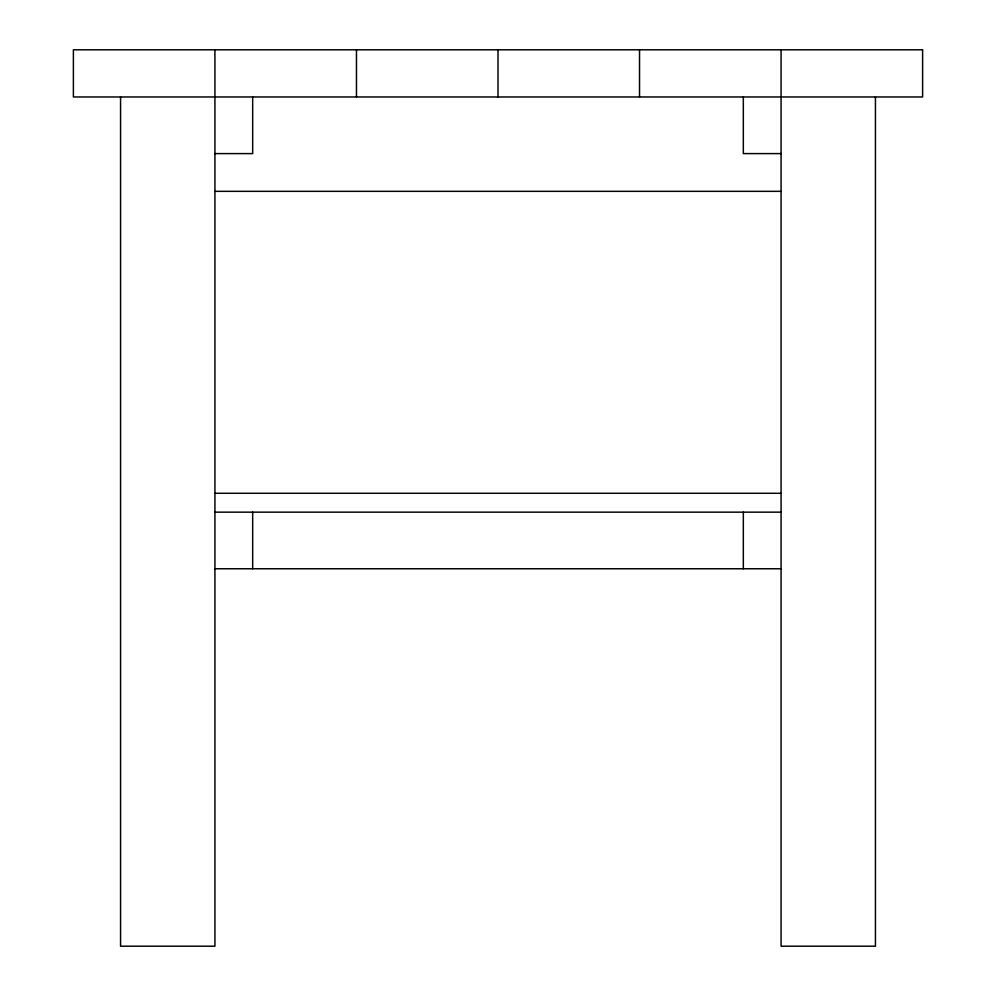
<?xml version="1.0" encoding="UTF-8"?>
<svg xmlns="http://www.w3.org/2000/svg" width="996" height="996" viewBox="0 0 996 996"><rect width="100%" height="100%" fill="white"/><g stroke="black" fill="none" stroke-linecap="round" stroke-linejoin="round"><path stroke-width="1.49" d="M214.924 153.596L252.673 153.596L252.673 96.973M781.076 153.596L743.327 153.596L743.327 96.973M215.31 191.332L780.69 191.332M215.31 493.281L780.69 493.281M214.924 512.156L781.076 512.156M214.924 568.766L781.076 568.766M875.434 96.973L875.434 946.2L781.076 946.2L781.076 49.8M743.327 512.156L743.327 568.766M639.532 49.8L639.532 96.973M498 49.8L498 96.973M356.468 49.8L356.468 96.973M252.673 512.156L252.673 568.766M214.924 49.8L214.924 946.2L120.566 946.2L120.566 96.973M922.607 49.8L73.393 49.8L73.393 96.973L922.607 96.973L922.607 49.8"/></g></svg>
